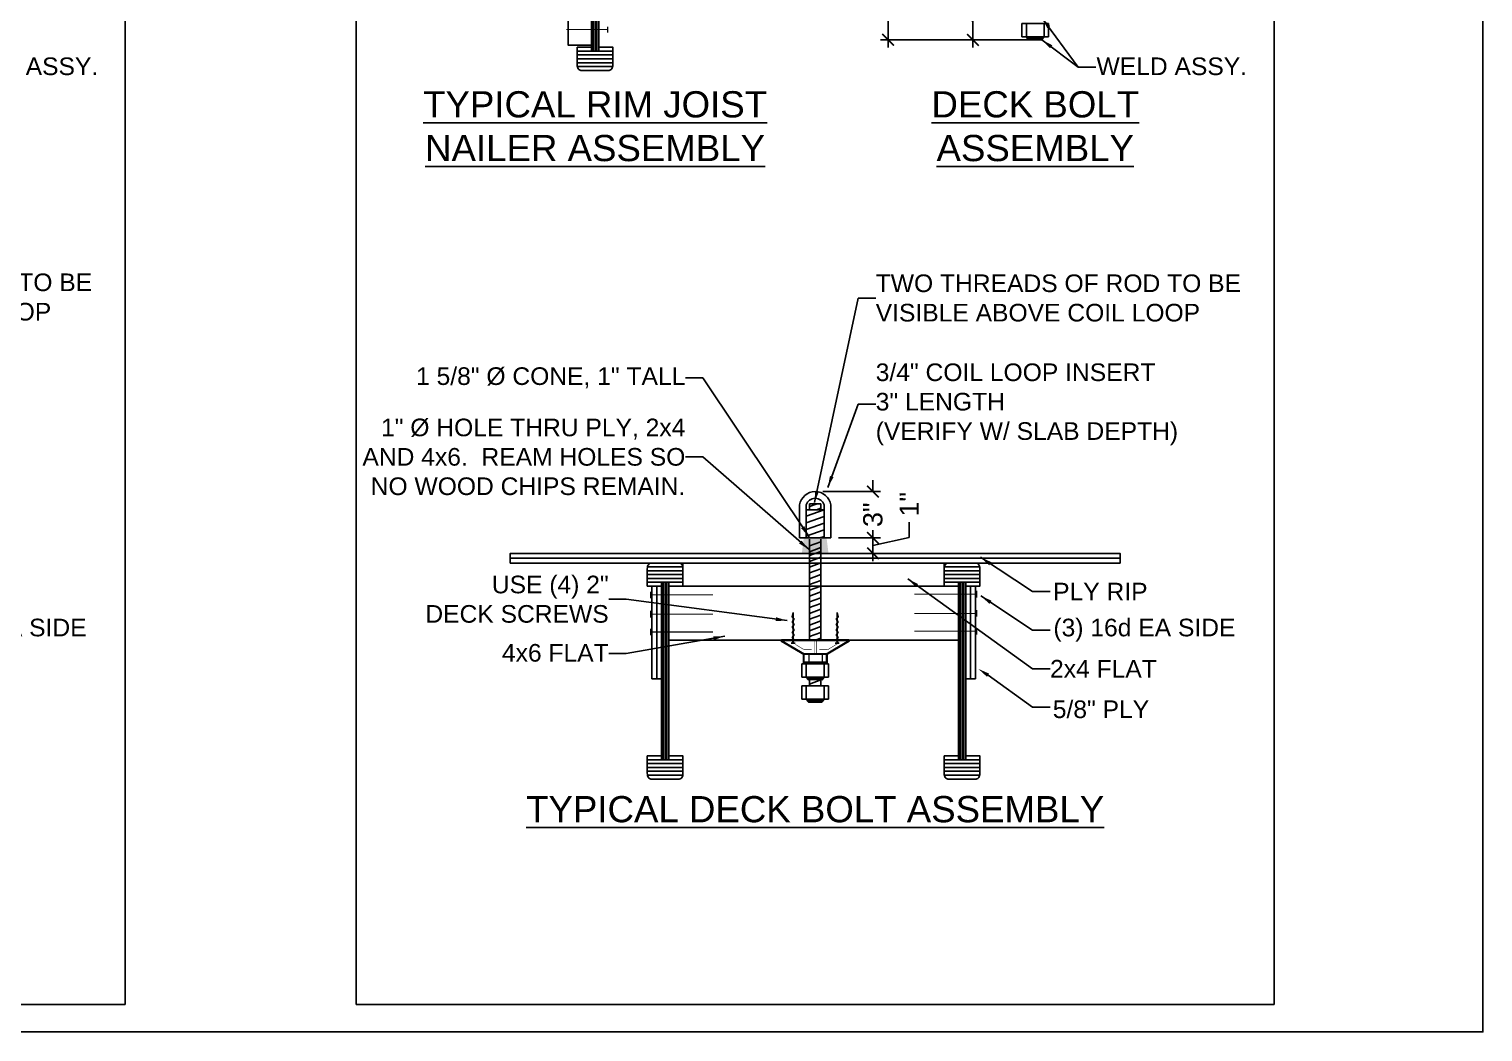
# Model space of a CAD drawing. Header units: inches. Extents: x 2832 to 8547, y -592 to 860.
# Drawn here: x 6148.6 to 6337.1, y 348.3 to 478.3 of the extents above; entities that cross this region are included whole.
import ezdxf
from ezdxf.enums import TextEntityAlignment as Align

# ---------------------------------------------------------------- set-up
doc = ezdxf.new("R2010")
doc.units = ezdxf.units.IN
doc.header["$LTSCALE"] = 5
doc.header["$MEASUREMENT"] = 0
doc.header["$PDMODE"] = 3
doc.header["$PDSIZE"] = 5
for name, color, linetype in [('border', 102, 'Continuous'), ('DIM', 154, 'Continuous'), ('FMTEXTA', 4, 'Continuous'), ('FORM', 5, 'Continuous'), ('FORMA', 5, 'Continuous'), ('PLYA', 4, 'Continuous'), ('PLYD', 4, 'Continuous')]:
    doc.layers.add(name, color=color, linetype=linetype)
doc.styles.add('S', font='arial.ttf', dxfattribs={"height": 2})
doc.styles.add('VBA_txt', font='arial.ttf', dxfattribs={"height": 2})
doc.dimstyles.new('FORMWORK$7', dxfattribs={"dimtxt": 2, "dimasz": 1.5, "dimexe": 1, "dimexo": 1, "dimgap": 0, "dimtad": 0, "dimdec": 3, "dimzin": 7, "dimdsep": 46, "dimlunit": 4, "dimtxsty": 'S', "dimcen": 0.0625, "dimclrd": 4, "dimclre": 4, "dimclrt": 5, "dimadec": 0, "dimazin": 0, "dimtfac": 1, "dimtdec": 4, "dimtofl": 0, "dimtmove": 0, "dimatfit": 3, "dimfxl": 1, "dimtolj": 1, "dimtzin": 4, "dimarcsym": 0})
doc.dimstyles.new('VBA_Dimstyle', dxfattribs={"dimtxt": 2, "dimasz": 1.5, "dimexe": 1, "dimexo": 1, "dimgap": 1, "dimtad": 0, "dimdec": 4, "dimrnd": 0.125, "dimzin": 3, "dimdsep": 46, "dimlunit": 4, "dimtxsty": 'VBA_txt', "dimblk": 'ARCHTICK', "dimcen": 0.09, "dimdle": 1, "dimclrd": 151, "dimclre": 150, "dimclrt": 150, "dimadec": 0, "dimazin": 0, "dimtfac": 1, "dimtdec": 4, "dimtofl": 0, "dimtmove": 0, "dimatfit": 3, "dimfxl": 1, "dimfrac": 1, "dimtolj": 1, "dimtzin": 0, "dimarcsym": 0})

# ---------------------------------------------------------------- blocks, each defined once
blk = doc.blocks.new('*U888')
at = {"layer": 'border'}
for p, q in [((59.50217, 77.25043), (59.50217, -77.25043)), ((59.50217, -77.25043), (-59.50217, -77.25043))]:
    blk.add_line(p, q, dxfattribs=at)
at = {"layer": 'FMTEXTA', "color": 5, "ltscale": 0.25, "style": 'VBA_txt'}
for s, insert, char_height, attachment_point in [('WELD ASSY.', (55.99703, 44.36013), 2.285714, 6), ('TWO THREADS OF ROD TO BE \\PVISIBLE ABOVE COIL LOOP', (7.8505, 14.45326), 2.2857143, 4), ('(3) 16d EA SIDE', (30.88847, -28.72105), 2.2857143, 4)]:
    blk.add_mtext(s, dxfattribs=dict(at, insert=insert, char_height=char_height, attachment_point=attachment_point))
blk = doc.blocks.new('8D')
at = {"color": 4, "const_width": 0.0625}
for points in [[(-0.1875, 0.0625), (0.1875, 0.0625)], [(0, -2.4375), (0, 0.0625)]]:
    blk.add_lwpolyline(points, dxfattribs=at)
blk = doc.blocks.new('16D')
at = {"color": 4, "ltscale": 0.25, "const_width": 0.0625}
for points in [[(-0.1875, 0.0625), (0.1875, 0.0625)], [(0, -3.4375), (0, 0.0625)]]:
    blk.add_lwpolyline(points, dxfattribs=at)
blk = doc.blocks.new('A$C3317758B')
at = {"layer": 'FMTEXTA'}
for p, q in [((0, 2), (3, 2)), ((0, 0.5), (0, 2)), ((0.5, 0.5), (0.5, 2)), ((2.5, 2), (2.5, 0.5)), ((3, 2), (3, 0.5)), ((3, 0.5), (0, 0.5))]:
    blk.add_line(p, q, dxfattribs=at)
blk = doc.blocks.new('_ARCHTICK')
at = {"color": 0, "linetype": 'ByBlock', "ltscale": 0.25, "const_width": 0.15}
blk.add_lwpolyline([(-0.5, -0.5), (0.5, 0.5)], dxfattribs=at)
blk = doc.blocks.new('*D927')
at = {"layer": 'DEFPOINTS', "color": 0, "transparency": 16777216}
for p in [(0, -10.76), (7.49, -10.76), (2.02, -16.76)]:
    blk.add_point(p, dxfattribs=at)
at = {"layer": 'FORM', "color": 151, "linetype": 'ByBlock', "lineweight": -2, "transparency": 16777216}
for p, q in [((7.49, -10.76), (7.49, -9.26)), ((7.49, -16.76), (7.49, -18.26))]:
    blk.add_line(p, q, dxfattribs=at)
at = {"layer": 'FORM', "color": 150, "linetype": 'ByBlock', "lineweight": -2, "transparency": 16777216}
for p, q in [((1, -10.76), (8.49, -10.76)), ((3.02, -16.76), (8.49, -16.76))]:
    blk.add_line(p, q, dxfattribs=at)
at = {"layer": 'FORM', "color": 151, "lineweight": -2, "transparency": 16777216, "xscale": 1.5, "yscale": 1.5, "zscale": 1.5}
for p, rotation in [((7.49, -10.76), 270), ((7.49, -16.76), 90)]:
    blk.add_blockref('_ARCHTICK', p, dxfattribs=dict(at, rotation=rotation))
at = {"layer": 'FORM', "color": 150, "transparency": 16777216, "insert": (7.49, -13.76), "char_height": 2, "attachment_point": 5, "rotation": 90, "style": 'VBA_txt'}
blk.add_mtext('\\A1;{\\H1.25x;3"}', dxfattribs=at)
blk = doc.blocks.new('*D928')
at = {"layer": 'DEFPOINTS', "color": 0, "transparency": 16777216}
for p in [(2.02, -16.76), (2.02, -18.76), (7.49, -18.76)]:
    blk.add_point(p, dxfattribs=at)
at = {"layer": 'FORM', "color": 151, "linetype": 'ByBlock', "lineweight": -2, "transparency": 16777216}
for p, q in [((12.19, -16.72), (12.19, -14.72)), ((7.49, -15.76), (7.49, -19.76)), ((7.49, -17.76), (12.19, -16.72))]:
    blk.add_line(p, q, dxfattribs=at)
at = {"layer": 'FORM', "color": 150, "linetype": 'ByBlock', "lineweight": -2, "transparency": 16777216}
for p, q in [((3.02, -16.76), (8.49, -16.76)), ((3.02, -18.76), (8.49, -18.76))]:
    blk.add_line(p, q, dxfattribs=at)
at = {"layer": 'FORM', "color": 151, "lineweight": -2, "transparency": 16777216, "xscale": 1.5, "yscale": 1.5, "zscale": 1.5}
for p, rotation in [((7.49, -16.76), 90), ((7.49, -18.76), 270)]:
    blk.add_blockref('_ARCHTICK', p, dxfattribs=dict(at, rotation=rotation))
at = {"layer": 'FORM', "color": 150, "transparency": 16777216, "insert": (12.19, -12.4), "char_height": 2, "attachment_point": 5, "rotation": 90, "style": 'VBA_txt'}
blk.add_mtext('\\A1;{\\H1.25x;1"}', dxfattribs=at)
blk = doc.blocks.new('*D920')
at = {"layer": 'DEFPOINTS', "color": 0, "transparency": 16777216}
for p in [(27.07, 52.77), (20.46, 47.8), (27.66, 47.8)]:
    blk.add_point(p, dxfattribs=at)
at = {"layer": 'FORM', "color": 151, "linetype": 'ByBlock', "lineweight": -2, "transparency": 16777216}
for p, q in [((15.78, 51.57), (15.78, 53.57)), ((20.46, 53.77), (20.46, 46.8)), ((20.46, 50.29), (15.78, 51.57))]:
    blk.add_line(p, q, dxfattribs=at)
at = {"layer": 'FORM', "color": 150, "linetype": 'ByBlock', "lineweight": -2, "transparency": 16777216}
for p, q in [((26.07, 52.77), (19.46, 52.77)), ((26.66, 47.8), (19.46, 47.8))]:
    blk.add_line(p, q, dxfattribs=at)
at = {"layer": 'FORM', "color": 151, "lineweight": -2, "transparency": 16777216, "xscale": 1.5, "yscale": 1.5, "zscale": 1.5}
for p, rotation in [((20.46, 52.77), 90), ((20.46, 47.8), 270)]:
    blk.add_blockref('_ARCHTICK', p, dxfattribs=dict(at, rotation=rotation))
at = {"layer": 'FORM', "color": 150, "transparency": 16777216, "insert": (15.78, 57.76), "char_height": 2, "attachment_point": 5, "rotation": 90, "style": 'VBA_txt'}
blk.add_mtext('\\A1;{\\H1.25x;2 \\H0.7x;\\S1#8;\\H1.42857x;"}', dxfattribs=at)
blk = doc.blocks.new('A$Cce4feb09')
at = {"layer": 'FMTEXTA', "color": 4}
for p, q in [((0, 2), (0.067, 1.724)), ((0.067, 1.724), (-0.067, 1.555)), ((-0.067, 1.555), (0.067, 1.386)), ((0.067, 1.386), (-0.067, 1.216)), ((-0.067, 1.216), (0.067, 1.047)), ((0.067, 1.047), (-0.067, 0.878)), ((-0.067, 0.878), (0.067, 0.709)), ((0.067, 0.709), (-0.067, 0.54)), ((-0.067, 0.54), (0.067, 0.371)), ((0.067, 0.371), (-0.067, 0.202)), ((0.067, 0.032), (0, 0))]:
    blk.add_line(p, q, dxfattribs=at)
at = {"layer": 'FMTEXTA'}
blk.add_line((-0.125, 0), (0.125, 0), dxfattribs=at)
blk.add_lwpolyline([(0, 0), (0, 2)], dxfattribs=at)
at = {"layer": 'FMTEXTA', "color": 4}
blk.add_lwpolyline([(-0.067, 0.202), (0.067, 0.032)], dxfattribs=at)
blk = doc.blocks.new('*D922')
at = {"layer": 'DEFPOINTS', "color": 0, "transparency": 16777216}
for p in [(28.54, 73.79), (9.45, 47.81), (29.41, 47.81)]:
    blk.add_point(p, dxfattribs=at)
at = {"layer": 'FORM', "color": 150, "linetype": 'ByBlock', "lineweight": -2, "transparency": 16777216}
for p, q in [((27.54, 73.79), (8.45, 73.79)), ((28.41, 47.81), (8.45, 47.81))]:
    blk.add_line(p, q, dxfattribs=at)
at = {"layer": 'FORM', "color": 151, "linetype": 'ByBlock', "lineweight": -2, "transparency": 16777216}
for p, q in [((9.45, 74.79), (9.45, 65.01)), ((9.45, 46.81), (9.45, 56.6))]:
    blk.add_line(p, q, dxfattribs=at)
at = {"layer": 'FORM', "color": 151, "lineweight": -2, "transparency": 16777216, "xscale": 1.5, "yscale": 1.5, "zscale": 1.5}
for p, rotation in [((9.45, 73.79), 90), ((9.45, 47.81), 270)]:
    blk.add_blockref('_ARCHTICK', p, dxfattribs=dict(at, rotation=rotation))
at = {"layer": 'FORM', "color": 150, "transparency": 16777216, "insert": (9.45, 60.8), "char_height": 2, "width": 19.9745, "attachment_point": 5, "rotation": 90, "style": 'VBA_txt'}
blk.add_mtext('\\A1;{\\H1.25x;1\'-0"}', dxfattribs=at)
blk = doc.blocks.new('*U919')
at = {"layer": 'FMTEXTA'}
h = blk.add_hatch(color=256, dxfattribs=at)
h.dxf.hatch_style = 1
h.paths.add_polyline_path([(27.34445, 48.18497), (27.66619, 48.18497), (27.66529, 47.80246), (27.66386, 47.80246)])
h.paths.add_polyline_path([(27.66579, 48.01553), (28.19352, 48.18497), (29.39862, 48.18497), (29.39835, 48.0679), (28.57164, 47.80246), (27.66529, 47.80246)])
h.paths.add_polyline_path([(27.66619, 48.18497), (28.19352, 48.18497), (27.66579, 48.01553)], flags=17)
h.paths.add_polyline_path([(29.39835, 48.0679), (29.39776, 47.80245), (28.57164, 47.80246)])
h = blk.add_hatch(color=256, dxfattribs=at)
h.dxf.hatch_style = 1
h.paths.add_polyline_path([(29.39862, 48.18497), (29.7172, 48.18497), (29.3978, 47.80246), (29.3978, 47.81761)])
h = blk.add_hatch(color=256, dxfattribs=at)
h.dxf.hatch_style = 1
h.paths.add_polyline_path([(-1.19198, -34.82583), (-0.87024, -34.82583), (-0.87113, -35.20834), (-0.87257, -35.20834)])
h.paths.add_polyline_path([(-0.87063, -34.99528), (-0.3429, -34.82583), (0.86219, -34.82583), (0.86193, -34.94291), (0.03522, -35.20835), (-0.87113, -35.20834)])
h.paths.add_polyline_path([(-0.87024, -34.82583), (-0.3429, -34.82583), (-0.87063, -34.99528)], flags=17)
h.paths.add_polyline_path([(0.86193, -34.94291), (0.86134, -35.20835), (0.03522, -35.20835)])
h = blk.add_hatch(color=256, dxfattribs=at)
h.dxf.hatch_style = 1
h.paths.add_polyline_path([(0.86219, -34.82583), (1.18078, -34.82583), (0.86137, -35.20834), (0.86137, -35.19319)])
h = blk.add_hatch(color=256, dxfattribs=at)
h.dxf.hatch_style = 1
h.paths.add_polyline_path([(-1.19929, -37.68207), (-0.87755, -37.68207), (-0.87844, -38.06457), (-0.87988, -38.06457)])
h.paths.add_polyline_path([(-0.87794, -37.85151), (-0.35021, -37.68207), (0.85488, -37.68207), (0.85462, -37.79914), (0.0279, -38.06458), (-0.87844, -38.06457)])
h.paths.add_polyline_path([(-0.87755, -37.68207), (-0.35021, -37.68207), (-0.87794, -37.85151)], flags=17)
h.paths.add_polyline_path([(0.85462, -37.79914), (0.85403, -38.06458), (0.0279, -38.06458)])
h = blk.add_hatch(color=256, dxfattribs=at)
h.dxf.hatch_style = 1
h.paths.add_polyline_path([(0.85488, -37.68207), (1.17347, -37.68207), (0.85406, -38.06457), (0.85406, -38.04943)])
at = {"layer": 'border'}
for p, q in [((-59.50217, -77.25043), (-59.50217, 77.25043)), ((59.50217, 77.25043), (59.50217, -77.25043)), ((59.50217, -77.25043), (-59.50217, -77.25043))]:
    blk.add_line(p, q, dxfattribs=at)
at = {"layer": 'DIM', "color": 4, "const_width": 0.28875}
blk.add_lwpolyline([(1.51977, -31.81234), (1.51977, -32.90089), (-1.491, -32.90089), (-1.491, -31.81234), (-4.32854, -30.14806, -0.764609988), (-4.29196, -30.01339), (4.29196, -30.01339, -0.762845627), (4.32882, -30.1479)], format="xyb", close=True, dxfattribs=at)
at = {"layer": 'DIM', "color": 4}
for points, const_width in [([(-0.12999, -31.78554), (-0.12999, -30.01339)], 0.07219), ([(0.15876, -31.78554), (0.15876, -30.01339)], 0.07219), ([(-1.45429, -31.24044), (-2.57635, -30.55211)], 0.07219), ([(-1.491, -31.81234), (-1.78175, -31.64689)], 0.28875), ([(1.51977, -31.81234), (-1.491, -31.81234)], 0.28875), ([(-0.46905, -31.24044), (-1.45429, -31.24044)], 0.07219), ([(-0.80214, -32.90089), (-0.80214, -31.80185)], 0.14438), ([(0.5223, -31.24044), (1.63604, -31.24044)], 0.07219), ([(0.93036, -32.90089), (0.93036, -31.80185)], 0.14438), ([(1.6089, -31.76216), (1.51977, -31.81234)], 0.28875), ([(1.63604, -31.24044), (2.95986, -30.4406)], 0.07219)]:
    blk.add_lwpolyline(points, dxfattribs=dict(at, const_width=const_width))
at = {"layer": 'FMTEXTA'}
for p, q in [((27.66386, 47.80246), (27.34445, 48.18497)), ((29.40501, 47.8065), (27.67111, 47.80651)), ((29.3978, 47.80246), (29.7172, 48.18497)), ((29.7172, 48.18497), (29.3978, 47.80246)), ((29.40505, 47.80651), (29.40505, 48.18902)), ((36.372, 44.26748), (34.08628, 44.26748)), ((5.56479, 14.32826), (7.8505, 14.32826)), ((-14.54639, 3.99782), (-16.8321, 3.99782)), ((5.56479, 0.5576), (7.8505, 0.5576)), ((-14.54639, -6.26628), (-16.8321, -6.26628)), ((-2.02125, -16.76339), (-2.02125, -12.48808)), ((-1.155, -16.76339), (-1.155, -12.48808)), ((-1.155, -13.10293), (1.155, -13.10293)), ((-0.75, -13.10293), (-0.75, -12.32683)), ((-0.75, -12.32683), (0.75, -12.32683)), ((0.75, -13.10293), (0.75, -12.32683)), ((1.155, -12.48808), (1.155, -16.76339)), ((2.02125, -16.76339), (2.02125, -12.48808)), ((-1.155, -16.76339), (-2.02125, -16.76339)), ((1.155, -16.76339), (-1.155, -16.76339)), ((1.155, -16.76339), (2.02125, -16.76339)), ((30.45322, -23.72105), (28.16751, -23.72105)), ((-24.48742, -24.72105), (-26.77314, -24.72105)), ((30.45322, -28.72105), (28.16751, -28.72105)), ((-24.48742, -31.75619), (-26.77314, -31.75619)), ((28.16751, -33.72105), (30.45322, -33.72105)), ((-0.87257, -35.20834), (-1.19198, -34.82583)), ((0.86137, -35.20834), (1.18078, -34.82583)), ((1.18078, -34.82583), (0.86137, -35.20834)), ((-0.87988, -38.06457), (-1.19929, -37.68207)), ((0.85406, -38.06457), (1.17347, -37.68207)), ((1.17347, -37.68207), (0.85406, -38.06457)), ((0.86131, -38.06052), (0.86131, -37.67802)), ((0.86128, -38.06053), (-0.87263, -38.06052))]:
    blk.add_line(p, q, dxfattribs=at)
at = {"layer": 'FMTEXTA', "color": 4}
for p, q in [((29.4036, 47.80245), (27.67111, 47.80651)), ((-1.155, -13.93732), (1.155, -13.10293)), ((-1.155, -14.80357), (1.155, -13.96918)), ((-1.155, -15.66982), (1.155, -14.83543)), ((-1.155, -16.53607), (1.155, -15.70168)), ((0.61386, -16.76339), (1.155, -16.56793)), ((0.85987, -38.06459), (-0.87263, -38.06052))]:
    blk.add_line(p, q, dxfattribs=at)
at = {"layer": 'FMTEXTA', "linetype": 'ByBlock'}
for p, q in [((0.23852, -12.32683), (-0.75, -12.6839)), ((0.75, -12.89208), (0.16627, -13.10293)), ((-0.75, -16.90625), (-0.75, -29.90625)), ((0.75, -16.90625), (0.75, -29.90625)), ((0.75, -17.26022), (-0.75, -17.80203)), ((0.75, -18.01022), (-0.75, -18.55203)), ((0.75, -18.51022), (-0.75, -19.05203)), ((0.75, -19.26022), (-0.75, -19.80203)), ((0.75, -20.01022), (-0.75, -20.55203)), ((0.75, -20.76022), (-0.75, -21.30203)), ((0.75, -21.51022), (-0.75, -22.05203)), ((0.75, -22.26022), (-0.75, -22.80203)), ((0.75, -23.01022), (-0.75, -23.55203)), ((0.75, -23.76022), (-0.75, -24.30203)), ((0.75, -24.51022), (-0.75, -25.05203)), ((0.75, -25.26022), (-0.75, -25.80203)), ((0.75, -26.01022), (-0.75, -26.55203)), ((0.75, -26.76022), (-0.75, -27.30203)), ((0.75, -27.51022), (-0.75, -28.05203)), ((0.75, -28.26022), (-0.75, -28.80203)), ((0.75, -29.01022), (-0.75, -29.55203)), ((0.75, -29.76022), (0, -30.03113)), ((-0.75029, -35.94951), (-0.74984, -35.20834)), ((0.75, -35.16206), (-0.75, -35.70387)), ((0.75073, -35.20834), (0.75194, -35.94951))]:
    blk.add_line(p, q, dxfattribs=at)
at = {"layer": 'FMTEXTA'}
blk.add_lwpolyline([(22.41751, -34.56052), (28.16751, -38.72105), (30.45322, -38.72105)], dxfattribs=at)
for centre, radius, start, end in [((0, -12.81014), 2.04675, 9.0531948, 170.9468052), ((0, -12.83587), 1.20623, 16.7578209, 163.2421791)]:
    blk.add_arc(centre, radius, start, end, dxfattribs=at)
at = {"layer": 'FMTEXTA', "color": 4, "ltscale": 0.25}
blk.add_solid([(1.48001, -16.76339), (-1.48001, -16.76339), (1.7288, -18.76339), (-1.7288, -18.76339)], dxfattribs=at)
at = {"layer": 'FMTEXTA'}
blk.add_solid([(22.28083, -34.76985), (21.16155, -33.74042), (22.55419, -34.3512)], dxfattribs=at)
at = {"layer": 'FORM', "ltscale": 0.25}
for p, q in [((-29.01142, 69.34377), (-29.01142, 46.34377)), ((-28.77392, 69.34377), (-28.77392, 46.34377)), ((-28.53642, 69.34377), (-28.53642, 46.34377)), ((-28.29892, 69.34377), (-28.29892, 46.34377)), ((-28.06142, 69.34377), (-28.06142, 46.34377)), ((-26.22392, 46.34377), (-30.84892, 46.34377)), ((-26.22392, 45.84377), (-30.84892, 45.84377)), ((-26.22392, 45.34377), (-30.84892, 45.34377)), ((-26.22392, 44.84377), (-30.84892, 44.84377)), ((-26.24913, 44.34377), (-30.82372, 44.34377)), ((-17.16271, -20.51339), (-21.73729, -20.51339)), ((21.33729, -20.51339), (16.76271, -20.51339)), ((-17.1375, -21.01339), (-21.7625, -21.01339)), ((-17.1375, -21.51339), (-21.7625, -21.51339)), ((-17.1375, -22.01339), (-21.7625, -22.01339)), ((-17.1375, -22.51339), (-21.7625, -22.51339)), ((-19.925, -22.51339), (-19.925, -45.51339)), ((-19.6875, -22.51339), (-19.6875, -45.51339)), ((-19.45, -22.51339), (-19.45, -45.51339)), ((-19.2125, -22.51339), (-19.2125, -45.51339)), ((-18.975, -22.51339), (-18.975, -45.51339)), ((21.3625, -21.01339), (16.7375, -21.01339)), ((21.3625, -21.51339), (16.7375, -21.51339)), ((21.3625, -22.01339), (16.7375, -22.01339)), ((21.3625, -22.51339), (16.7375, -22.51339)), ((18.575, -22.51339), (18.575, -45.51339)), ((18.8125, -22.51339), (18.8125, -45.51339)), ((19.05, -22.51339), (19.05, -45.51339)), ((19.2875, -22.51339), (19.2875, -45.51339)), ((19.525, -22.51339), (19.525, -45.51339)), ((-17.1375, -45.51339), (-21.7625, -45.51339)), ((-17.1375, -46.01339), (-21.7625, -46.01339)), ((-17.1375, -46.51339), (-21.7625, -46.51339)), ((-17.1375, -47.01339), (-21.7625, -47.01339)), ((21.3625, -45.51339), (16.7375, -45.51339)), ((21.3625, -46.01339), (16.7375, -46.01339)), ((21.3625, -46.51339), (16.7375, -46.51339)), ((21.3625, -47.01339), (16.7375, -47.01339)), ((-17.16271, -47.51339), (-21.73729, -47.51339)), ((21.33729, -47.51339), (16.76271, -47.51339))]:
    blk.add_line(p, q, dxfattribs=at)
at = {"layer": 'FORM'}
for points in [[(-29.01142, 68.59377), (-32.01142, 68.59377), (-32.01142, 47.09377), (-29.01142, 47.09377)], [(-17.1375, -20.01339), (16.7375, -20.01339), (16.7375, -23.01339), (-17.1375, -23.01339)]]:
    blk.add_lwpolyline(points, close=True, dxfattribs=at)
at = {"layer": 'FORM', "ltscale": 0.25}
for points in [[(-30.84892, 44.58062), (-30.84892, 46.84377), (-29.01142, 46.84377)], [(-28.06142, 46.84377), (-26.22392, 46.84377), (-26.22392, 44.58062)], [(-26.69892, 43.84377), (-30.37392, 43.84377)], [(-17.6125, -20.01339), (-21.2875, -20.01339)], [(20.8875, -20.01339), (17.2125, -20.01339)], [(-21.7625, -20.75024), (-21.7625, -23.01339), (-19.925, -23.01339)], [(-18.975, -23.01339), (-17.1375, -23.01339), (-17.1375, -20.75024)], [(16.7375, -20.75024), (16.7375, -23.01339), (18.575, -23.01339)], [(19.525, -23.01339), (21.3625, -23.01339), (21.3625, -20.75024)], [(-21.7625, -47.27654), (-21.7625, -45.01339), (-19.925, -45.01339)], [(-18.975, -45.01339), (-17.1375, -45.01339), (-17.1375, -47.27654)], [(16.7375, -47.27654), (16.7375, -45.01339), (18.575, -45.01339)], [(19.525, -45.01339), (21.3625, -45.01339), (21.3625, -47.27654)], [(-17.6125, -48.01339), (-21.2875, -48.01339)], [(20.8875, -48.01339), (17.2125, -48.01339)]]:
    blk.add_lwpolyline(points, dxfattribs=at)
for centre, start_param, end_param in [((-30.37392, 44.58062), 1.570796327, 3.141592654), ((-17.6125, -20.75024), 4.71238898, 6.283185307), ((20.8875, -20.75024), 4.71238898, 6.283185307), ((-21.2875, -47.27654), 1.570796327, 3.141592654), ((17.2125, -47.27654), 1.570796327, 3.141592654)]:
    blk.add_ellipse(centre, major_axis=(0, 0.73685), ratio=0.64463595, start_param=start_param, end_param=end_param, dxfattribs=at)
at = {"layer": 'FORM', "ltscale": 0.25, "extrusion": (0, 0, -1)}
for centre, start_param, end_param in [((-26.69892, 44.58062), 4.71238898, 6.283185307), ((-21.2875, -20.75024), 1.570796327, 3.141592654), ((17.2125, -20.75024), 1.570796327, 3.141592654), ((-17.6125, -47.27654), 4.71238898, 6.283185307), ((20.8875, -47.27654), 4.71238898, 6.283185307)]:
    blk.add_ellipse(centre, major_axis=(0, -0.73685), ratio=0.64463595, start_param=start_param, end_param=end_param, dxfattribs=at)
at = {"layer": 'FORMA', "ltscale": 0.25}
for p, q in [((-18.975, -23.01339), (18.575, -23.01339)), ((-18.975, -30.01339), (18.575, -30.01339))]:
    blk.add_line(p, q, dxfattribs=at)
at = {"layer": 'PLYA', "ltscale": 0.25}
blk.add_lwpolyline([(-39.52965, -19.38839), (-39.52965, -18.76339), (39.52965, -18.76339), (39.52965, -20.01339), (-39.52965, -20.01339), (-39.52965, -19.38839), (39.52965, -19.38839)], dxfattribs=at)
at = {"layer": 'PLYD', "ltscale": 0.25}
for points in [[(-20.55, -23.01339), (-21.175, -23.01339), (-21.175, -35.01339), (-19.925, -35.01339), (-19.925, -23.01339), (-20.55, -23.01339), (-20.55, -35.01339)], [(20.15, -23.01339), (20.775, -23.01339), (20.775, -35.01339), (19.525, -35.01339), (19.525, -23.01339), (20.15, -23.01339), (20.15, -35.01339)]]:
    blk.add_lwpolyline(points, dxfattribs=at)
at = {"yscale": 2, "zscale": 2}
for p, xscale in [((-2.8617, -30.42426), -2), ((2.8617, -30.42426), 2)]:
    blk.add_blockref('A$Cce4feb09', p, dxfattribs=dict(at, xscale=xscale))
at = {"layer": 'FMTEXTA', "xscale": -1.155000000144375, "yscale": 1.155000000144375, "zscale": 1.155000000144375}
for p in [(30.26892, 47.60753), (1.7325, -35.40328), (1.72519, -38.25951)]:
    blk.add_blockref('A$C3317758B', p, dxfattribs=at)
at = {"layer": 'FORM', "ltscale": 0.25, "xscale": -2.142857143125, "yscale": 2.142857143125, "zscale": 2.142857143125, "rotation": 270}
blk.add_blockref('8D', (-27.03642, 49.12949), dxfattribs=at)
at = {"layer": 'FORMA', "ltscale": 0.25, "xscale": -2.31000000028875, "yscale": 2.31000000028875, "zscale": 2.31000000028875}
for p, rotation in [((-21.19134, -24.147), 90), ((20.79134, -24.05273), 270), ((-21.19134, -26.64575), 90), ((20.79134, -26.55148), 270), ((-21.19134, -28.95229), 90), ((20.79134, -28.85802), 270)]:
    blk.add_blockref('16D', p, dxfattribs=dict(at, rotation=rotation))
at = {"layer": 'FMTEXTA', "ltscale": 0.25, "style": 'VBA_txt'}
blk.add_text('%%UTYPICAL DECK BOLT ASSEMBLY', height=3.4, dxfattribs=at).set_placement((0, -51.9233), align=Align.MIDDLE_CENTER)
at = {"layer": 'FMTEXTA', "color": 5, "ltscale": 0.25, "style": 'VBA_txt'}
for s, insert, char_height, attachment_point in [('WELD ASSY.', (55.99703, 44.36013), 2.285714, 6), ('TWO THREADS OF ROD TO BE \\PVISIBLE ABOVE COIL LOOP', (7.8505, 14.32826), 2.2857143, 4), ('3/4" COIL LOOP INSERT\\P3" LENGTH\\P(VERIFY W/ SLAB DEPTH)', (7.8505, 0.5576), 2.2857143, 4), ('1 5/8" Ø CONE, 1" TALL', (-16.8321, 3.99782), 2.2857143, 6), ('1" Ø HOLE THRU PLY, 2x4\\PAND 4x6.  REAM HOLES SO\\PNO WOOD CHIPS REMAIN.', (-16.8321, -6.26628), 2.2857143, 6), ('USE (4) 2"\\PDECK SCREWS', (-26.77201, -24.72105), 2.2857143, 6), ('\\A1;PLY RIP', (30.85481, -23.72105), 2.2857143, 4), ('(3) 16d EA SIDE', (30.88847, -28.72105), 2.2857143, 4), ('4x6 FLAT', (-26.77314, -31.67102), 2.285714, 6), ('{2x4 FLAT}', (30.45209, -33.72105), 2.285714, 4)]:
    blk.add_mtext(s, dxfattribs=dict(at, insert=insert, char_height=char_height, attachment_point=attachment_point))
at = {"layer": 'FMTEXTA', "char_height": 3.4, "attachment_point": 2, "style": 'VBA_txt'}
for s, insert in [('{\\LTYPICAL RIM JOIST\\PNAILER ASSEMBLY}', (-28.53642, 41.14709)), ('{\\LDECK BOLT\\PASSEMBLY}', (28.53642, 41.14709))]:
    blk.add_mtext_dynamic_manual_height_columns(s, width=48.8314961, gutter_width=10, heights=[0], dxfattribs=dict(at, insert=insert))
at = {"layer": 'FMTEXTA', "color": 5, "insert": (30.80982, -37.8301), "char_height": 2.2857143, "attachment_point": 1, "style": 'VBA_txt'}
blk.add_mtext('\\A1;5/8" PLY', dxfattribs=at)
at = {"layer": 'FORM'}
dim = blk.add_linear_dim(base=(9.44579, 47.81115), p1=(28.54373, 73.79021), p2=(29.40505, 47.81115), angle=90, text='{\\H1.25x;1\'-0"}', dimstyle='VBA_Dimstyle', dxfattribs=at)
dim.commit()
dim.dimension.update_dxf_attribs({"geometry": '*D922', "text_midpoint": (9.44579, 60.80068), "dimtype": 160})
for base, p1, p2, text, picture, middle in [((20.46244, 47.80246), (27.06837, 52.77376), (27.66386, 47.80246), '{\\H1.25x;2 \\H0.7x;\\S1#8;\\H1.42857x;"}', '*D920', (15.78382, 54.57178)), ((7.48517, -18.76339), (2.02125, -16.76339), (2.02125, -18.76339), '{\\H1.25x;1"}', '*D928', (12.18704, -13.72052))]:
    dim = blk.add_linear_dim(base=base, p1=p1, p2=p2, angle=90, text=text, dimstyle='VBA_Dimstyle', override={"dimtmove": 1}, dxfattribs=at)
    dim.commit()
    dim.dimension.update_dxf_attribs({"geometry": picture, "text_midpoint": middle, "dimtype": 160})
dim = blk.add_linear_dim(base=(7.48517, -10.76339), p1=(2.02125, -16.76339), p2=(0, -10.76339), angle=90, text='{\\H1.25x;3"}', dimstyle='VBA_Dimstyle', dxfattribs=at)
dim.commit()
dim.dimension.update_dxf_attribs({"geometry": '*D927', "text_midpoint": (7.48517, -13.76339)})
at = {"layer": 'FMTEXTA', "color": 4, "ltscale": 0.25}
for points in [[(29.40511, 50.6587), (34.08628, 44.26748)], [(29.40505, 47.80651), (34.08628, 44.26748)], [(-0.0814, -12.18553), (5.56479, 14.32826)], [(-0.79415, -16.60976), (-14.54639, 3.99782)], [(1.63412, -10.22013), (5.56479, 0.5576)], [(-0.79123, -18.28378), (-14.54639, -6.26628)], [(21.4499, -19.27697), (28.16751, -23.72105)], [(11.99531, -22.05923), (28.16751, -33.72105)], [(21.48357, -24.27697), (28.16751, -28.72105)], [(-3.61562, -27.48394), (-24.48742, -24.72105)], [(-11.6997, -29.49188), (-24.48742, -31.75619)]]:
    blk.add_leader(points, dimstyle='FORMWORK$7', dxfattribs=at)

msp = doc.modelspace()

# ---------------------------------------------------------------- linework, layer by layer
at = {"linetype": 'ByBlock'}
msp.add_lwpolyline([(5754.06788, 825.85348), (6337.13964, 825.85348), (6337.13964, 348.30781), (5754.06788, 348.30781)], close=True, dxfattribs=at)

# ---------------------------------------------------------------- block references
msp.add_blockref('*U919', (6250.56077, 429.10683))
at = {"layer": 'FORM'}
msp.add_blockref('*U888', (6101.60748, 429.10683), dxfattribs=at)

doc.saveas('drawing.dxf')
